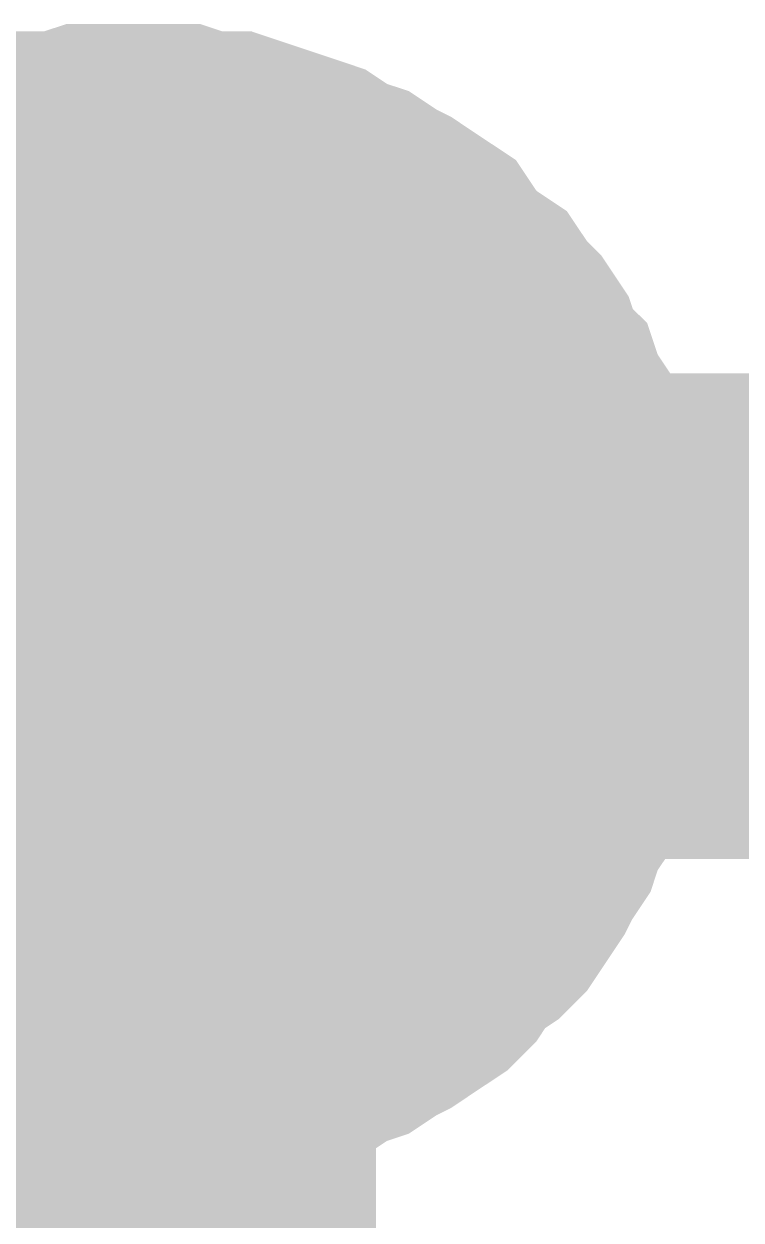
# Model space of a CAD drawing. Header units: inches. Extents: x 0 to 841, y 0 to 594.
# Drawn here: x 234.852 to 235.959, y 421.559 to 423.404 of the extents above; entities that cross this region are included whole.
import ezdxf

# ---------------------------------------------------------------- set-up
doc = ezdxf.new("R2010")
doc.units = ezdxf.units.IN
doc.layers.add('Sheet', color=255, linetype='Continuous')

msp = doc.modelspace()

# ---------------------------------------------------------------- linework, layer by layer
at = {"layer": 'Sheet'}
for points in [[(234.6841, 423.1756, 0.2997, 0.2997, 0), (234.7178, 423.198, 0.2997, 0.2997, 0), (234.7515, 423.2093, 0.2997, 0.2997, 0), (234.7964, 423.2205, 0.2997, 0.2997, 0), (234.8301, 423.2317, 0.2997, 0.2997, 0), (234.8638, 423.243, 0.2997, 0.2997, 0), (234.9087, 423.243, 0.2997, 0.2997, 0), (234.9424, 423.2542, 0.2997, 0.2997, 0), (234.976, 423.2542, 0.2997, 0.2997, 0), (235.021, 423.2542, 0.2997, 0.2997, 0)], [(234.6841, 423.1756, 0.2997, 0.2997, 0), (234.7178, 423.198, 0.2997, 0.2997, 0), (234.7515, 423.2093, 0.2997, 0.2997, 0), (234.7964, 423.2205, 0.2997, 0.2997, 0), (234.8301, 423.2317, 0.2997, 0.2997, 0), (234.8638, 423.243, 0.2997, 0.2997, 0), (234.9087, 423.243, 0.2997, 0.2997, 0), (234.9424, 423.2542, 0.2997, 0.2997, 0), (234.976, 423.2542, 0.2997, 0.2997, 0), (235.021, 423.2542, 0.2997, 0.2997, 0)], [(235.021, 423.2542, 0.2997, 0.2997, 0), (235.021, 423.2542, 0.2997, 0.2997, 0)], [(235.021, 423.2542, 0.2997, 0.2997, 0), (235.0546, 423.2542, 0.2997, 0.2997, 0), (235.0996, 423.2542, 0.2997, 0.2997, 0), (235.1333, 423.243, 0.2997, 0.2997, 0), (235.1782, 423.243, 0.2997, 0.2997, 0), (235.2119, 423.2317, 0.2997, 0.2997, 0), (235.2455, 423.2205, 0.2997, 0.2997, 0), (235.2792, 423.2093, 0.2997, 0.2997, 0), (235.3129, 423.198, 0.2997, 0.2997, 0), (235.3466, 423.1756, 0.2997, 0.2997, 0), (235.3803, 423.1644, 0.2997, 0.2997, 0), (235.414, 423.1419, 0.2997, 0.2997, 0), (235.4364, 423.1307, 0.2997, 0.2997, 0), (235.4701, 423.1082, 0.2997, 0.2997, 0), (235.5038, 423.0858, 0.2997, 0.2997, 0), (235.5263, 423.0521, 0.2997, 0.2997, 0), (235.5487, 423.0296, 0.2997, 0.2997, 0), (235.5824, 423.0071, 0.2997, 0.2997, 0), (235.6049, 422.9735, 0.2997, 0.2997, 0), (235.6273, 422.951, 0.2997, 0.2997, 0), (235.6498, 422.9173, 0.2997, 0.2997, 0), (235.661, 422.8836, 0.2997, 0.2997, 0), (235.6835, 422.8612, 0.2997, 0.2997, 0), (235.6947, 422.8275, 0.2997, 0.2997, 0), (235.7172, 422.7938, 0.2997, 0.2997, 0), (235.7284, 422.7601, 0.2997, 0.2997, 0), (235.7396, 422.7152, 0.2997, 0.2997, 0), (235.7508, 422.6815, 0.2997, 0.2997, 0), (235.7621, 422.6478, 0.2997, 0.2997, 0), (235.7621, 422.6029, 0.2997, 0.2997, 0), (235.7733, 422.5692, 0.2997, 0.2997, 0), (235.7733, 422.5355, 0.2997, 0.2997, 0), (235.7733, 422.4906, 0.2997, 0.2997, 0)], [(235.021, 423.2542, 0.2997, 0.2997, 0), (235.021, 423.2542, 0.2997, 0.2997, 0)], [(235.021, 423.2542, 0.2997, 0.2997, 0), (235.0546, 423.2542, 0.2997, 0.2997, 0), (235.0996, 423.2542, 0.2997, 0.2997, 0), (235.1333, 423.243, 0.2997, 0.2997, 0), (235.1782, 423.243, 0.2997, 0.2997, 0), (235.2119, 423.2317, 0.2997, 0.2997, 0), (235.2455, 423.2205, 0.2997, 0.2997, 0), (235.2792, 423.2093, 0.2997, 0.2997, 0), (235.3129, 423.198, 0.2997, 0.2997, 0), (235.3466, 423.1756, 0.2997, 0.2997, 0), (235.3803, 423.1644, 0.2997, 0.2997, 0), (235.414, 423.1419, 0.2997, 0.2997, 0), (235.4364, 423.1307, 0.2997, 0.2997, 0), (235.4701, 423.1082, 0.2997, 0.2997, 0), (235.5038, 423.0858, 0.2997, 0.2997, 0), (235.5263, 423.0521, 0.2997, 0.2997, 0), (235.5487, 423.0296, 0.2997, 0.2997, 0), (235.5824, 423.0071, 0.2997, 0.2997, 0), (235.6049, 422.9735, 0.2997, 0.2997, 0), (235.6273, 422.951, 0.2997, 0.2997, 0), (235.6498, 422.9173, 0.2997, 0.2997, 0), (235.661, 422.8836, 0.2997, 0.2997, 0), (235.6835, 422.8612, 0.2997, 0.2997, 0), (235.6947, 422.8275, 0.2997, 0.2997, 0), (235.7172, 422.7938, 0.2997, 0.2997, 0), (235.7284, 422.7601, 0.2997, 0.2997, 0), (235.7396, 422.7152, 0.2997, 0.2997, 0), (235.7508, 422.6815, 0.2997, 0.2997, 0), (235.7621, 422.6478, 0.2997, 0.2997, 0), (235.7621, 422.6029, 0.2997, 0.2997, 0), (235.7733, 422.5692, 0.2997, 0.2997, 0), (235.7733, 422.5355, 0.2997, 0.2997, 0), (235.7733, 422.4906, 0.2997, 0.2997, 0)], [(234.7964, 423.2205, 0.0991, 0.0991, 0), (234.8301, 423.2317, 0.0991, 0.0991, 0), (234.8638, 423.243, 0.0991, 0.0991, 0), (234.9087, 423.243, 0.0991, 0.0991, 0), (234.9424, 423.2542, 0.0991, 0.0991, 0), (234.976, 423.2542, 0.0991, 0.0991, 0), (235.021, 423.2542, 0.0991, 0.0991, 0)], [(234.7964, 423.2205, 0.0991, 0.0991, 0), (234.8301, 423.2317, 0.0991, 0.0991, 0), (234.8638, 423.243, 0.0991, 0.0991, 0), (234.9087, 423.243, 0.0991, 0.0991, 0), (234.9424, 423.2542, 0.0991, 0.0991, 0), (234.976, 423.2542, 0.0991, 0.0991, 0), (235.021, 423.2542, 0.0991, 0.0991, 0)], [(235.021, 423.2542, 0.0991, 0.0991, 0), (235.021, 423.2542, 0.0991, 0.0991, 0)], [(235.021, 423.2542, 0.0991, 0.0991, 0), (235.0546, 423.2542, 0.0991, 0.0991, 0), (235.0996, 423.2542, 0.0991, 0.0991, 0), (235.1333, 423.243, 0.0991, 0.0991, 0), (235.1782, 423.243, 0.0991, 0.0991, 0), (235.2119, 423.2317, 0.0991, 0.0991, 0), (235.2455, 423.2205, 0.0991, 0.0991, 0), (235.2792, 423.2093, 0.0991, 0.0991, 0), (235.3129, 423.198, 0.0991, 0.0991, 0), (235.3466, 423.1756, 0.0991, 0.0991, 0), (235.3803, 423.1644, 0.0991, 0.0991, 0), (235.414, 423.1419, 0.0991, 0.0991, 0), (235.4364, 423.1307, 0.0991, 0.0991, 0), (235.4701, 423.1082, 0.0991, 0.0991, 0), (235.5038, 423.0858, 0.0991, 0.0991, 0), (235.5263, 423.0521, 0.0991, 0.0991, 0), (235.5487, 423.0296, 0.0991, 0.0991, 0), (235.5824, 423.0071, 0.0991, 0.0991, 0), (235.6049, 422.9735, 0.0991, 0.0991, 0), (235.6273, 422.951, 0.0991, 0.0991, 0), (235.6498, 422.9173, 0.0991, 0.0991, 0), (235.661, 422.8836, 0.0991, 0.0991, 0), (235.6835, 422.8612, 0.0991, 0.0991, 0), (235.6947, 422.8275, 0.0991, 0.0991, 0), (235.7172, 422.7938, 0.0991, 0.0991, 0), (235.7284, 422.7601, 0.0991, 0.0991, 0), (235.7396, 422.7152, 0.0991, 0.0991, 0), (235.7508, 422.6815, 0.0991, 0.0991, 0), (235.7621, 422.6478, 0.0991, 0.0991, 0), (235.7621, 422.6029, 0.0991, 0.0991, 0), (235.7733, 422.5692, 0.0991, 0.0991, 0), (235.7733, 422.5355, 0.0991, 0.0991, 0), (235.7733, 422.4906, 0.0991, 0.0991, 0)], [(235.021, 423.2542, 0.0991, 0.0991, 0), (235.021, 423.2542, 0.0991, 0.0991, 0)], [(235.021, 423.2542, 0.0991, 0.0991, 0), (235.0546, 423.2542, 0.0991, 0.0991, 0), (235.0996, 423.2542, 0.0991, 0.0991, 0), (235.1333, 423.243, 0.0991, 0.0991, 0), (235.1782, 423.243, 0.0991, 0.0991, 0), (235.2119, 423.2317, 0.0991, 0.0991, 0), (235.2455, 423.2205, 0.0991, 0.0991, 0), (235.2792, 423.2093, 0.0991, 0.0991, 0), (235.3129, 423.198, 0.0991, 0.0991, 0), (235.3466, 423.1756, 0.0991, 0.0991, 0), (235.3803, 423.1644, 0.0991, 0.0991, 0), (235.414, 423.1419, 0.0991, 0.0991, 0), (235.4364, 423.1307, 0.0991, 0.0991, 0), (235.4701, 423.1082, 0.0991, 0.0991, 0), (235.5038, 423.0858, 0.0991, 0.0991, 0), (235.5263, 423.0521, 0.0991, 0.0991, 0), (235.5487, 423.0296, 0.0991, 0.0991, 0), (235.5824, 423.0071, 0.0991, 0.0991, 0), (235.6049, 422.9735, 0.0991, 0.0991, 0), (235.6273, 422.951, 0.0991, 0.0991, 0), (235.6498, 422.9173, 0.0991, 0.0991, 0), (235.661, 422.8836, 0.0991, 0.0991, 0), (235.6835, 422.8612, 0.0991, 0.0991, 0), (235.6947, 422.8275, 0.0991, 0.0991, 0), (235.7172, 422.7938, 0.0991, 0.0991, 0), (235.7284, 422.7601, 0.0991, 0.0991, 0), (235.7396, 422.7152, 0.0991, 0.0991, 0), (235.7508, 422.6815, 0.0991, 0.0991, 0), (235.7621, 422.6478, 0.0991, 0.0991, 0), (235.7621, 422.6029, 0.0991, 0.0991, 0), (235.7733, 422.5692, 0.0991, 0.0991, 0), (235.7733, 422.5355, 0.0991, 0.0991, 0), (235.7733, 422.4906, 0.0991, 0.0991, 0)], [(234.6953, 422.8836, 0.2997, 0.2997, 0), (234.7178, 422.9061, 0.2997, 0.2997, 0), (234.729, 422.9173, 0.2997, 0.2997, 0), (234.7515, 422.9285, 0.2997, 0.2997, 0), (234.7739, 422.9398, 0.2997, 0.2997, 0), (234.7964, 422.951, 0.2997, 0.2997, 0), (234.8188, 422.9622, 0.2997, 0.2997, 0), (234.8413, 422.9735, 0.2997, 0.2997, 0), (234.8638, 422.9847, 0.2997, 0.2997, 0), (234.8974, 422.9959, 0.2997, 0.2997, 0), (234.9199, 422.9959, 0.2997, 0.2997, 0), (234.9424, 422.9959, 0.2997, 0.2997, 0), (234.9648, 423.0071, 0.2997, 0.2997, 0), (234.9985, 423.0071, 0.2997, 0.2997, 0), (235.021, 423.0071, 0.2997, 0.2997, 0)], [(234.6953, 422.8836, 0.2997, 0.2997, 0), (234.7178, 422.9061, 0.2997, 0.2997, 0), (234.729, 422.9173, 0.2997, 0.2997, 0), (234.7515, 422.9285, 0.2997, 0.2997, 0), (234.7739, 422.9398, 0.2997, 0.2997, 0), (234.7964, 422.951, 0.2997, 0.2997, 0), (234.8188, 422.9622, 0.2997, 0.2997, 0), (234.8413, 422.9735, 0.2997, 0.2997, 0), (234.8638, 422.9847, 0.2997, 0.2997, 0), (234.8974, 422.9959, 0.2997, 0.2997, 0), (234.9199, 422.9959, 0.2997, 0.2997, 0), (234.9424, 422.9959, 0.2997, 0.2997, 0), (234.9648, 423.0071, 0.2997, 0.2997, 0), (234.9985, 423.0071, 0.2997, 0.2997, 0), (235.021, 423.0071, 0.2997, 0.2997, 0)], [(235.021, 423.0071, 0.2997, 0.2997, 0), (235.021, 423.0071, 0.2997, 0.2997, 0)], [(235.021, 423.0071, 0.2997, 0.2997, 0), (235.0434, 423.0071, 0.2997, 0.2997, 0), (235.0771, 423.0071, 0.2997, 0.2997, 0), (235.0996, 422.9959, 0.2997, 0.2997, 0), (235.122, 422.9959, 0.2997, 0.2997, 0), (235.1445, 422.9959, 0.2997, 0.2997, 0), (235.1669, 422.9847, 0.2997, 0.2997, 0), (235.2006, 422.9735, 0.2997, 0.2997, 0), (235.2231, 422.9622, 0.2997, 0.2997, 0), (235.2455, 422.951, 0.2997, 0.2997, 0), (235.268, 422.9398, 0.2997, 0.2997, 0), (235.2792, 422.9285, 0.2997, 0.2997, 0), (235.3017, 422.9173, 0.2997, 0.2997, 0), (235.3241, 422.9061, 0.2997, 0.2997, 0), (235.3466, 422.8836, 0.2997, 0.2997, 0), (235.3578, 422.8724, 0.2997, 0.2997, 0), (235.3803, 422.8499, 0.2997, 0.2997, 0), (235.3915, 422.8387, 0.2997, 0.2997, 0), (235.414, 422.8162, 0.2997, 0.2997, 0), (235.4252, 422.7938, 0.2997, 0.2997, 0), (235.4364, 422.7826, 0.2997, 0.2997, 0), (235.4589, 422.7601, 0.2997, 0.2997, 0), (235.4701, 422.7376, 0.2997, 0.2997, 0), (235.4813, 422.7152, 0.2997, 0.2997, 0), (235.4813, 422.6927, 0.2997, 0.2997, 0), (235.4926, 422.6703, 0.2997, 0.2997, 0), (235.5038, 422.6478, 0.2997, 0.2997, 0), (235.515, 422.6141, 0.2997, 0.2997, 0), (235.515, 422.5917, 0.2997, 0.2997, 0), (235.515, 422.5692, 0.2997, 0.2997, 0), (235.5263, 422.5467, 0.2997, 0.2997, 0), (235.5263, 422.513, 0.2997, 0.2997, 0), (235.5263, 422.4906, 0.2997, 0.2997, 0)], [(235.021, 423.0071, 0.2997, 0.2997, 0), (235.021, 423.0071, 0.2997, 0.2997, 0)], [(235.021, 423.0071, 0.2997, 0.2997, 0), (235.0434, 423.0071, 0.2997, 0.2997, 0), (235.0771, 423.0071, 0.2997, 0.2997, 0), (235.0996, 422.9959, 0.2997, 0.2997, 0), (235.122, 422.9959, 0.2997, 0.2997, 0), (235.1445, 422.9959, 0.2997, 0.2997, 0), (235.1669, 422.9847, 0.2997, 0.2997, 0), (235.2006, 422.9735, 0.2997, 0.2997, 0), (235.2231, 422.9622, 0.2997, 0.2997, 0), (235.2455, 422.951, 0.2997, 0.2997, 0), (235.268, 422.9398, 0.2997, 0.2997, 0), (235.2792, 422.9285, 0.2997, 0.2997, 0), (235.3017, 422.9173, 0.2997, 0.2997, 0), (235.3241, 422.9061, 0.2997, 0.2997, 0), (235.3466, 422.8836, 0.2997, 0.2997, 0), (235.3578, 422.8724, 0.2997, 0.2997, 0), (235.3803, 422.8499, 0.2997, 0.2997, 0), (235.3915, 422.8387, 0.2997, 0.2997, 0), (235.414, 422.8162, 0.2997, 0.2997, 0), (235.4252, 422.7938, 0.2997, 0.2997, 0), (235.4364, 422.7826, 0.2997, 0.2997, 0), (235.4589, 422.7601, 0.2997, 0.2997, 0), (235.4701, 422.7376, 0.2997, 0.2997, 0), (235.4813, 422.7152, 0.2997, 0.2997, 0), (235.4813, 422.6927, 0.2997, 0.2997, 0), (235.4926, 422.6703, 0.2997, 0.2997, 0), (235.5038, 422.6478, 0.2997, 0.2997, 0), (235.515, 422.6141, 0.2997, 0.2997, 0), (235.515, 422.5917, 0.2997, 0.2997, 0), (235.515, 422.5692, 0.2997, 0.2997, 0), (235.5263, 422.5467, 0.2997, 0.2997, 0), (235.5263, 422.513, 0.2997, 0.2997, 0), (235.5263, 422.4906, 0.2997, 0.2997, 0)], [(234.7964, 422.951, 0.0991, 0.0991, 0), (234.8188, 422.9622, 0.0991, 0.0991, 0), (234.8413, 422.9735, 0.0991, 0.0991, 0), (234.8638, 422.9847, 0.0991, 0.0991, 0), (234.8974, 422.9959, 0.0991, 0.0991, 0), (234.9199, 422.9959, 0.0991, 0.0991, 0), (234.9424, 422.9959, 0.0991, 0.0991, 0), (234.9648, 423.0071, 0.0991, 0.0991, 0), (234.9985, 423.0071, 0.0991, 0.0991, 0), (235.021, 423.0071, 0.0991, 0.0991, 0)], [(234.7964, 422.951, 0.0991, 0.0991, 0), (234.8188, 422.9622, 0.0991, 0.0991, 0), (234.8413, 422.9735, 0.0991, 0.0991, 0), (234.8638, 422.9847, 0.0991, 0.0991, 0), (234.8974, 422.9959, 0.0991, 0.0991, 0), (234.9199, 422.9959, 0.0991, 0.0991, 0), (234.9424, 422.9959, 0.0991, 0.0991, 0), (234.9648, 423.0071, 0.0991, 0.0991, 0), (234.9985, 423.0071, 0.0991, 0.0991, 0), (235.021, 423.0071, 0.0991, 0.0991, 0)], [(235.021, 423.0071, 0.0991, 0.0991, 0), (235.021, 423.0071, 0.0991, 0.0991, 0)], [(235.021, 423.0071, 0.0991, 0.0991, 0), (235.0434, 423.0071, 0.0991, 0.0991, 0), (235.0771, 423.0071, 0.0991, 0.0991, 0), (235.0996, 422.9959, 0.0991, 0.0991, 0), (235.122, 422.9959, 0.0991, 0.0991, 0), (235.1445, 422.9959, 0.0991, 0.0991, 0), (235.1669, 422.9847, 0.0991, 0.0991, 0), (235.2006, 422.9735, 0.0991, 0.0991, 0), (235.2231, 422.9622, 0.0991, 0.0991, 0), (235.2455, 422.951, 0.0991, 0.0991, 0), (235.268, 422.9398, 0.0991, 0.0991, 0), (235.2792, 422.9285, 0.0991, 0.0991, 0), (235.3017, 422.9173, 0.0991, 0.0991, 0), (235.3241, 422.9061, 0.0991, 0.0991, 0), (235.3466, 422.8836, 0.0991, 0.0991, 0), (235.3578, 422.8724, 0.0991, 0.0991, 0), (235.3803, 422.8499, 0.0991, 0.0991, 0), (235.3915, 422.8387, 0.0991, 0.0991, 0), (235.414, 422.8162, 0.0991, 0.0991, 0), (235.4252, 422.7938, 0.0991, 0.0991, 0), (235.4364, 422.7826, 0.0991, 0.0991, 0), (235.4589, 422.7601, 0.0991, 0.0991, 0), (235.4701, 422.7376, 0.0991, 0.0991, 0), (235.4813, 422.7152, 0.0991, 0.0991, 0), (235.4813, 422.6927, 0.0991, 0.0991, 0), (235.4926, 422.6703, 0.0991, 0.0991, 0), (235.5038, 422.6478, 0.0991, 0.0991, 0), (235.515, 422.6141, 0.0991, 0.0991, 0), (235.515, 422.5917, 0.0991, 0.0991, 0), (235.515, 422.5692, 0.0991, 0.0991, 0), (235.5263, 422.5467, 0.0991, 0.0991, 0), (235.5263, 422.513, 0.0991, 0.0991, 0), (235.5263, 422.4906, 0.0991, 0.0991, 0)], [(235.021, 423.0071, 0.0991, 0.0991, 0), (235.021, 423.0071, 0.0991, 0.0991, 0)], [(235.021, 423.0071, 0.0991, 0.0991, 0), (235.0434, 423.0071, 0.0991, 0.0991, 0), (235.0771, 423.0071, 0.0991, 0.0991, 0), (235.0996, 422.9959, 0.0991, 0.0991, 0), (235.122, 422.9959, 0.0991, 0.0991, 0), (235.1445, 422.9959, 0.0991, 0.0991, 0), (235.1669, 422.9847, 0.0991, 0.0991, 0), (235.2006, 422.9735, 0.0991, 0.0991, 0), (235.2231, 422.9622, 0.0991, 0.0991, 0), (235.2455, 422.951, 0.0991, 0.0991, 0), (235.268, 422.9398, 0.0991, 0.0991, 0), (235.2792, 422.9285, 0.0991, 0.0991, 0), (235.3017, 422.9173, 0.0991, 0.0991, 0), (235.3241, 422.9061, 0.0991, 0.0991, 0), (235.3466, 422.8836, 0.0991, 0.0991, 0), (235.3578, 422.8724, 0.0991, 0.0991, 0), (235.3803, 422.8499, 0.0991, 0.0991, 0), (235.3915, 422.8387, 0.0991, 0.0991, 0), (235.414, 422.8162, 0.0991, 0.0991, 0), (235.4252, 422.7938, 0.0991, 0.0991, 0), (235.4364, 422.7826, 0.0991, 0.0991, 0), (235.4589, 422.7601, 0.0991, 0.0991, 0), (235.4701, 422.7376, 0.0991, 0.0991, 0), (235.4813, 422.7152, 0.0991, 0.0991, 0), (235.4813, 422.6927, 0.0991, 0.0991, 0), (235.4926, 422.6703, 0.0991, 0.0991, 0), (235.5038, 422.6478, 0.0991, 0.0991, 0), (235.515, 422.6141, 0.0991, 0.0991, 0), (235.515, 422.5917, 0.0991, 0.0991, 0), (235.515, 422.5692, 0.0991, 0.0991, 0), (235.5263, 422.5467, 0.0991, 0.0991, 0), (235.5263, 422.513, 0.0991, 0.0991, 0), (235.5263, 422.4906, 0.0991, 0.0991, 0)], [(212.5182, 422.4906, 0.7493, 0.7493, 0), (220.0191, 422.4906, 0.7493, 0.7493, 0), (235.021, 422.4906, 0.7493, 0.7493, 0), (327.5134, 422.4906, 0.7493, 0.7493, 0), (327.5134, 374.9895, 0.7493, 0.7493, 0), (350.0049, 374.9895, 0.7493, 0.7493, 0)], [(235.021, 419.9976, 0.7493, 0.7493, 0), (235.021, 422.4906, 0.7493, 0.7493, 0)], [(235.7733, 422.4906, 0.2997, 0.2997, 0), (235.7733, 422.4569, 0.2997, 0.2997, 0), (235.7733, 422.412, 0.2997, 0.2997, 0), (235.7621, 422.3783, 0.2997, 0.2997, 0), (235.7621, 422.3334, 0.2997, 0.2997, 0), (235.7508, 422.2997, 0.2997, 0.2997, 0), (235.7396, 422.266, 0.2997, 0.2997, 0), (235.7284, 422.2323, 0.2997, 0.2997, 0), (235.7172, 422.1986, 0.2997, 0.2997, 0), (235.6947, 422.1649, 0.2997, 0.2997, 0), (235.6835, 422.1312, 0.2997, 0.2997, 0), (235.661, 422.0976, 0.2997, 0.2997, 0), (235.6498, 422.0751, 0.2997, 0.2997, 0), (235.6273, 422.0414, 0.2997, 0.2997, 0), (235.6049, 422.0077, 0.2997, 0.2997, 0), (235.5824, 421.9853, 0.2997, 0.2997, 0), (235.5487, 421.9628, 0.2997, 0.2997, 0), (235.5263, 421.9291, 0.2997, 0.2997, 0), (235.5038, 421.9066, 0.2997, 0.2997, 0), (235.4701, 421.8842, 0.2997, 0.2997, 0), (235.4364, 421.8617, 0.2997, 0.2997, 0), (235.414, 421.8505, 0.2997, 0.2997, 0), (235.3803, 421.828, 0.2997, 0.2997, 0), (235.3466, 421.8168, 0.2997, 0.2997, 0), (235.3129, 421.7944, 0.2997, 0.2997, 0), (235.2792, 421.7831, 0.2997, 0.2997, 0), (235.2455, 421.7719, 0.2997, 0.2997, 0), (235.2119, 421.7607, 0.2997, 0.2997, 0), (235.1782, 421.7494, 0.2997, 0.2997, 0), (235.1333, 421.7494, 0.2997, 0.2997, 0), (235.0996, 421.7382, 0.2997, 0.2997, 0), (235.0546, 421.7382, 0.2997, 0.2997, 0), (235.021, 421.7382, 0.2997, 0.2997, 0)], [(235.7733, 422.4906, 0.2997, 0.2997, 0), (235.7733, 422.4569, 0.2997, 0.2997, 0), (235.7733, 422.412, 0.2997, 0.2997, 0), (235.7621, 422.3783, 0.2997, 0.2997, 0), (235.7621, 422.3334, 0.2997, 0.2997, 0), (235.7508, 422.2997, 0.2997, 0.2997, 0), (235.7396, 422.266, 0.2997, 0.2997, 0), (235.7284, 422.2323, 0.2997, 0.2997, 0), (235.7172, 422.1986, 0.2997, 0.2997, 0), (235.6947, 422.1649, 0.2997, 0.2997, 0), (235.6835, 422.1312, 0.2997, 0.2997, 0), (235.661, 422.0976, 0.2997, 0.2997, 0), (235.6498, 422.0751, 0.2997, 0.2997, 0), (235.6273, 422.0414, 0.2997, 0.2997, 0), (235.6049, 422.0077, 0.2997, 0.2997, 0), (235.5824, 421.9853, 0.2997, 0.2997, 0), (235.5487, 421.9628, 0.2997, 0.2997, 0), (235.5263, 421.9291, 0.2997, 0.2997, 0), (235.5038, 421.9066, 0.2997, 0.2997, 0), (235.4701, 421.8842, 0.2997, 0.2997, 0), (235.4364, 421.8617, 0.2997, 0.2997, 0), (235.414, 421.8505, 0.2997, 0.2997, 0), (235.3803, 421.828, 0.2997, 0.2997, 0), (235.3466, 421.8168, 0.2997, 0.2997, 0), (235.3129, 421.7944, 0.2997, 0.2997, 0), (235.2792, 421.7831, 0.2997, 0.2997, 0), (235.2455, 421.7719, 0.2997, 0.2997, 0), (235.2119, 421.7607, 0.2997, 0.2997, 0), (235.1782, 421.7494, 0.2997, 0.2997, 0), (235.1333, 421.7494, 0.2997, 0.2997, 0), (235.0996, 421.7382, 0.2997, 0.2997, 0), (235.0546, 421.7382, 0.2997, 0.2997, 0), (235.021, 421.7382, 0.2997, 0.2997, 0)], [(235.5263, 422.4906, 0.2997, 0.2997, 0), (235.5263, 422.4681, 0.2997, 0.2997, 0), (235.5263, 422.4344, 0.2997, 0.2997, 0), (235.515, 422.412, 0.2997, 0.2997, 0), (235.515, 422.3895, 0.2997, 0.2997, 0), (235.515, 422.3671, 0.2997, 0.2997, 0), (235.5038, 422.3446, 0.2997, 0.2997, 0), (235.4926, 422.3109, 0.2997, 0.2997, 0), (235.4813, 422.2885, 0.2997, 0.2997, 0), (235.4813, 422.266, 0.2997, 0.2997, 0), (235.4701, 422.2435, 0.2997, 0.2997, 0), (235.4589, 422.2323, 0.2997, 0.2997, 0), (235.4364, 422.2098, 0.2997, 0.2997, 0), (235.4252, 422.1874, 0.2997, 0.2997, 0), (235.414, 422.1649, 0.2997, 0.2997, 0), (235.3915, 422.1537, 0.2997, 0.2997, 0), (235.3803, 422.1312, 0.2997, 0.2997, 0), (235.3578, 422.12, 0.2997, 0.2997, 0), (235.3466, 422.0976, 0.2997, 0.2997, 0), (235.3241, 422.0863, 0.2997, 0.2997, 0), (235.3017, 422.0751, 0.2997, 0.2997, 0), (235.2792, 422.0526, 0.2997, 0.2997, 0), (235.268, 422.0414, 0.2997, 0.2997, 0), (235.2455, 422.0302, 0.2997, 0.2997, 0), (235.2231, 422.0302, 0.2997, 0.2997, 0), (235.2006, 422.0189, 0.2997, 0.2997, 0), (235.1669, 422.0077, 0.2997, 0.2997, 0), (235.1445, 421.9965, 0.2997, 0.2997, 0), (235.122, 421.9965, 0.2997, 0.2997, 0), (235.0996, 421.9965, 0.2997, 0.2997, 0), (235.0771, 421.9853, 0.2997, 0.2997, 0), (235.0434, 421.9853, 0.2997, 0.2997, 0), (235.021, 421.9853, 0.2997, 0.2997, 0)], [(235.5263, 422.4906, 0.2997, 0.2997, 0), (235.5263, 422.4681, 0.2997, 0.2997, 0), (235.5263, 422.4344, 0.2997, 0.2997, 0), (235.515, 422.412, 0.2997, 0.2997, 0), (235.515, 422.3895, 0.2997, 0.2997, 0), (235.515, 422.3671, 0.2997, 0.2997, 0), (235.5038, 422.3446, 0.2997, 0.2997, 0), (235.4926, 422.3109, 0.2997, 0.2997, 0), (235.4813, 422.2885, 0.2997, 0.2997, 0), (235.4813, 422.266, 0.2997, 0.2997, 0), (235.4701, 422.2435, 0.2997, 0.2997, 0), (235.4589, 422.2323, 0.2997, 0.2997, 0), (235.4364, 422.2098, 0.2997, 0.2997, 0), (235.4252, 422.1874, 0.2997, 0.2997, 0), (235.414, 422.1649, 0.2997, 0.2997, 0), (235.3915, 422.1537, 0.2997, 0.2997, 0), (235.3803, 422.1312, 0.2997, 0.2997, 0), (235.3578, 422.12, 0.2997, 0.2997, 0), (235.3466, 422.0976, 0.2997, 0.2997, 0), (235.3241, 422.0863, 0.2997, 0.2997, 0), (235.3017, 422.0751, 0.2997, 0.2997, 0), (235.2792, 422.0526, 0.2997, 0.2997, 0), (235.268, 422.0414, 0.2997, 0.2997, 0), (235.2455, 422.0302, 0.2997, 0.2997, 0), (235.2231, 422.0302, 0.2997, 0.2997, 0), (235.2006, 422.0189, 0.2997, 0.2997, 0), (235.1669, 422.0077, 0.2997, 0.2997, 0), (235.1445, 421.9965, 0.2997, 0.2997, 0), (235.122, 421.9965, 0.2997, 0.2997, 0), (235.0996, 421.9965, 0.2997, 0.2997, 0), (235.0771, 421.9853, 0.2997, 0.2997, 0), (235.0434, 421.9853, 0.2997, 0.2997, 0), (235.021, 421.9853, 0.2997, 0.2997, 0)], [(235.5263, 422.4906, 0.2997, 0.2997, 0), (235.5263, 422.4906, 0.2997, 0.2997, 0), (235.5263, 422.4906, 0.2997, 0.2997, 0), (235.5263, 422.4906, 0.2997, 0.2997, 0), (235.5263, 422.4906, 0.2997, 0.2997, 0), (235.5263, 422.4906, 0.2997, 0.2997, 0), (235.5263, 422.4906, 0.2997, 0.2997, 0), (235.5263, 422.4906, 0.2997, 0.2997, 0), (235.5263, 422.4906, 0.2997, 0.2997, 0), (235.5263, 422.4906, 0.2997, 0.2997, 0), (235.5263, 422.4906, 0.2997, 0.2997, 0), (235.5263, 422.4906, 0.2997, 0.2997, 0), (235.5263, 422.4906, 0.2997, 0.2997, 0), (235.5263, 422.4906, 0.2997, 0.2997, 0), (235.5263, 422.4906, 0.2997, 0.2997, 0), (235.5263, 422.4906, 0.2997, 0.2997, 0), (235.5263, 422.4906, 0.2997, 0.2997, 0), (235.5263, 422.4906, 0.2997, 0.2997, 0), (235.5263, 422.4906, 0.2997, 0.2997, 0), (235.5263, 422.4906, 0.2997, 0.2997, 0), (235.5263, 422.4906, 0.2997, 0.2997, 0), (235.5263, 422.4906, 0.2997, 0.2997, 0), (235.5263, 422.4906, 0.2997, 0.2997, 0), (235.5263, 422.4906, 0.2997, 0.2997, 0), (235.5263, 422.4906, 0.2997, 0.2997, 0), (235.5263, 422.4906, 0.2997, 0.2997, 0), (235.5263, 422.4906, 0.2997, 0.2997, 0), (235.5263, 422.4906, 0.2997, 0.2997, 0), (235.5263, 422.4906, 0.2997, 0.2997, 0), (235.5263, 422.4906, 0.2997, 0.2997, 0), (235.5263, 422.4906, 0.2997, 0.2997, 0), (235.5263, 422.4906, 0.2997, 0.2997, 0), (235.5263, 422.4906, 0.2997, 0.2997, 0)], [(235.5263, 422.4906, 0.2997, 0.2997, 0), (235.5263, 422.4906, 0.2997, 0.2997, 0)], [(235.5263, 422.4906, 0.2997, 0.2997, 0), (235.5263, 422.4906, 0.2997, 0.2997, 0), (235.5263, 422.4906, 0.2997, 0.2997, 0), (235.5263, 422.4906, 0.2997, 0.2997, 0), (235.5263, 422.4906, 0.2997, 0.2997, 0), (235.5263, 422.4906, 0.2997, 0.2997, 0), (235.5263, 422.4906, 0.2997, 0.2997, 0), (235.5263, 422.4906, 0.2997, 0.2997, 0), (235.5263, 422.4906, 0.2997, 0.2997, 0), (235.5263, 422.4906, 0.2997, 0.2997, 0), (235.5263, 422.4906, 0.2997, 0.2997, 0), (235.5263, 422.4906, 0.2997, 0.2997, 0), (235.5263, 422.4906, 0.2997, 0.2997, 0), (235.5263, 422.4906, 0.2997, 0.2997, 0), (235.5263, 422.4906, 0.2997, 0.2997, 0), (235.5263, 422.4906, 0.2997, 0.2997, 0), (235.5263, 422.4906, 0.2997, 0.2997, 0), (235.5263, 422.4906, 0.2997, 0.2997, 0), (235.5263, 422.4906, 0.2997, 0.2997, 0), (235.5263, 422.4906, 0.2997, 0.2997, 0), (235.5263, 422.4906, 0.2997, 0.2997, 0), (235.5263, 422.4906, 0.2997, 0.2997, 0), (235.5263, 422.4906, 0.2997, 0.2997, 0), (235.5263, 422.4906, 0.2997, 0.2997, 0), (235.5263, 422.4906, 0.2997, 0.2997, 0), (235.5263, 422.4906, 0.2997, 0.2997, 0), (235.5263, 422.4906, 0.2997, 0.2997, 0), (235.5263, 422.4906, 0.2997, 0.2997, 0), (235.5263, 422.4906, 0.2997, 0.2997, 0), (235.5263, 422.4906, 0.2997, 0.2997, 0), (235.5263, 422.4906, 0.2997, 0.2997, 0), (235.5263, 422.4906, 0.2997, 0.2997, 0), (235.5263, 422.4906, 0.2997, 0.2997, 0)], [(235.5263, 422.4906, 0.2997, 0.2997, 0), (235.5263, 422.4906, 0.2997, 0.2997, 0)], [(235.7733, 422.4906, 0.2997, 0.2997, 0), (235.7733, 422.4906, 0.2997, 0.2997, 0), (235.7733, 422.4906, 0.2997, 0.2997, 0), (235.7733, 422.4906, 0.2997, 0.2997, 0), (235.7733, 422.4906, 0.2997, 0.2997, 0), (235.7733, 422.4906, 0.2997, 0.2997, 0), (235.7733, 422.4906, 0.2997, 0.2997, 0), (235.7733, 422.4906, 0.2997, 0.2997, 0), (235.7733, 422.4906, 0.2997, 0.2997, 0), (235.7733, 422.4906, 0.2997, 0.2997, 0), (235.7733, 422.4906, 0.2997, 0.2997, 0), (235.7733, 422.4906, 0.2997, 0.2997, 0), (235.7733, 422.4906, 0.2997, 0.2997, 0), (235.7733, 422.4906, 0.2997, 0.2997, 0), (235.7733, 422.4906, 0.2997, 0.2997, 0), (235.7733, 422.4906, 0.2997, 0.2997, 0), (235.7733, 422.4906, 0.2997, 0.2997, 0), (235.7733, 422.4906, 0.2997, 0.2997, 0), (235.7733, 422.4906, 0.2997, 0.2997, 0), (235.7733, 422.4906, 0.2997, 0.2997, 0), (235.7733, 422.4906, 0.2997, 0.2997, 0), (235.7733, 422.4906, 0.2997, 0.2997, 0), (235.7733, 422.4906, 0.2997, 0.2997, 0), (235.7733, 422.4906, 0.2997, 0.2997, 0), (235.7733, 422.4906, 0.2997, 0.2997, 0), (235.7733, 422.4906, 0.2997, 0.2997, 0), (235.7733, 422.4906, 0.2997, 0.2997, 0), (235.7733, 422.4906, 0.2997, 0.2997, 0), (235.7733, 422.4906, 0.2997, 0.2997, 0), (235.7733, 422.4906, 0.2997, 0.2997, 0), (235.7733, 422.4906, 0.2997, 0.2997, 0), (235.7733, 422.4906, 0.2997, 0.2997, 0), (235.7733, 422.4906, 0.2997, 0.2997, 0)], [(235.7733, 422.4906, 0.2997, 0.2997, 0), (235.7733, 422.4906, 0.2997, 0.2997, 0)], [(235.7733, 422.4906, 0.2997, 0.2997, 0), (235.7733, 422.4906, 0.2997, 0.2997, 0), (235.7733, 422.4906, 0.2997, 0.2997, 0), (235.7733, 422.4906, 0.2997, 0.2997, 0), (235.7733, 422.4906, 0.2997, 0.2997, 0), (235.7733, 422.4906, 0.2997, 0.2997, 0), (235.7733, 422.4906, 0.2997, 0.2997, 0), (235.7733, 422.4906, 0.2997, 0.2997, 0), (235.7733, 422.4906, 0.2997, 0.2997, 0), (235.7733, 422.4906, 0.2997, 0.2997, 0), (235.7733, 422.4906, 0.2997, 0.2997, 0), (235.7733, 422.4906, 0.2997, 0.2997, 0), (235.7733, 422.4906, 0.2997, 0.2997, 0), (235.7733, 422.4906, 0.2997, 0.2997, 0), (235.7733, 422.4906, 0.2997, 0.2997, 0), (235.7733, 422.4906, 0.2997, 0.2997, 0), (235.7733, 422.4906, 0.2997, 0.2997, 0), (235.7733, 422.4906, 0.2997, 0.2997, 0), (235.7733, 422.4906, 0.2997, 0.2997, 0), (235.7733, 422.4906, 0.2997, 0.2997, 0), (235.7733, 422.4906, 0.2997, 0.2997, 0), (235.7733, 422.4906, 0.2997, 0.2997, 0), (235.7733, 422.4906, 0.2997, 0.2997, 0), (235.7733, 422.4906, 0.2997, 0.2997, 0), (235.7733, 422.4906, 0.2997, 0.2997, 0), (235.7733, 422.4906, 0.2997, 0.2997, 0), (235.7733, 422.4906, 0.2997, 0.2997, 0), (235.7733, 422.4906, 0.2997, 0.2997, 0), (235.7733, 422.4906, 0.2997, 0.2997, 0), (235.7733, 422.4906, 0.2997, 0.2997, 0), (235.7733, 422.4906, 0.2997, 0.2997, 0), (235.7733, 422.4906, 0.2997, 0.2997, 0), (235.7733, 422.4906, 0.2997, 0.2997, 0)], [(235.7733, 422.4906, 0.2997, 0.2997, 0), (235.7733, 422.4906, 0.2997, 0.2997, 0)], [(235.7733, 422.4906, 0.0991, 0.0991, 0), (235.7733, 422.4569, 0.0991, 0.0991, 0), (235.7733, 422.412, 0.0991, 0.0991, 0), (235.7621, 422.3783, 0.0991, 0.0991, 0), (235.7621, 422.3334, 0.0991, 0.0991, 0), (235.7508, 422.2997, 0.0991, 0.0991, 0), (235.7396, 422.266, 0.0991, 0.0991, 0), (235.7284, 422.2323, 0.0991, 0.0991, 0), (235.7172, 422.1986, 0.0991, 0.0991, 0), (235.6947, 422.1649, 0.0991, 0.0991, 0), (235.6835, 422.1312, 0.0991, 0.0991, 0), (235.661, 422.0976, 0.0991, 0.0991, 0), (235.6498, 422.0751, 0.0991, 0.0991, 0), (235.6273, 422.0414, 0.0991, 0.0991, 0), (235.6049, 422.0077, 0.0991, 0.0991, 0), (235.5824, 421.9853, 0.0991, 0.0991, 0), (235.5487, 421.9628, 0.0991, 0.0991, 0), (235.5263, 421.9291, 0.0991, 0.0991, 0), (235.5038, 421.9066, 0.0991, 0.0991, 0), (235.4701, 421.8842, 0.0991, 0.0991, 0), (235.4364, 421.8617, 0.0991, 0.0991, 0), (235.414, 421.8505, 0.0991, 0.0991, 0), (235.3803, 421.828, 0.0991, 0.0991, 0), (235.3466, 421.8168, 0.0991, 0.0991, 0), (235.3129, 421.7944, 0.0991, 0.0991, 0), (235.2792, 421.7831, 0.0991, 0.0991, 0), (235.2455, 421.7719, 0.0991, 0.0991, 0), (235.2119, 421.7607, 0.0991, 0.0991, 0), (235.1782, 421.7494, 0.0991, 0.0991, 0), (235.1333, 421.7494, 0.0991, 0.0991, 0), (235.0996, 421.7382, 0.0991, 0.0991, 0), (235.0546, 421.7382, 0.0991, 0.0991, 0), (235.021, 421.7382, 0.0991, 0.0991, 0)], [(235.7733, 422.4906, 0.0991, 0.0991, 0), (235.7733, 422.4569, 0.0991, 0.0991, 0), (235.7733, 422.412, 0.0991, 0.0991, 0), (235.7621, 422.3783, 0.0991, 0.0991, 0), (235.7621, 422.3334, 0.0991, 0.0991, 0), (235.7508, 422.2997, 0.0991, 0.0991, 0), (235.7396, 422.266, 0.0991, 0.0991, 0), (235.7284, 422.2323, 0.0991, 0.0991, 0), (235.7172, 422.1986, 0.0991, 0.0991, 0), (235.6947, 422.1649, 0.0991, 0.0991, 0), (235.6835, 422.1312, 0.0991, 0.0991, 0), (235.661, 422.0976, 0.0991, 0.0991, 0), (235.6498, 422.0751, 0.0991, 0.0991, 0), (235.6273, 422.0414, 0.0991, 0.0991, 0), (235.6049, 422.0077, 0.0991, 0.0991, 0), (235.5824, 421.9853, 0.0991, 0.0991, 0), (235.5487, 421.9628, 0.0991, 0.0991, 0), (235.5263, 421.9291, 0.0991, 0.0991, 0), (235.5038, 421.9066, 0.0991, 0.0991, 0), (235.4701, 421.8842, 0.0991, 0.0991, 0), (235.4364, 421.8617, 0.0991, 0.0991, 0), (235.414, 421.8505, 0.0991, 0.0991, 0), (235.3803, 421.828, 0.0991, 0.0991, 0), (235.3466, 421.8168, 0.0991, 0.0991, 0), (235.3129, 421.7944, 0.0991, 0.0991, 0), (235.2792, 421.7831, 0.0991, 0.0991, 0), (235.2455, 421.7719, 0.0991, 0.0991, 0), (235.2119, 421.7607, 0.0991, 0.0991, 0), (235.1782, 421.7494, 0.0991, 0.0991, 0), (235.1333, 421.7494, 0.0991, 0.0991, 0), (235.0996, 421.7382, 0.0991, 0.0991, 0), (235.0546, 421.7382, 0.0991, 0.0991, 0), (235.021, 421.7382, 0.0991, 0.0991, 0)], [(235.5263, 422.4906, 0.0991, 0.0991, 0), (235.5263, 422.4681, 0.0991, 0.0991, 0), (235.5263, 422.4344, 0.0991, 0.0991, 0), (235.515, 422.412, 0.0991, 0.0991, 0), (235.515, 422.3895, 0.0991, 0.0991, 0), (235.515, 422.3671, 0.0991, 0.0991, 0), (235.5038, 422.3446, 0.0991, 0.0991, 0), (235.4926, 422.3109, 0.0991, 0.0991, 0), (235.4813, 422.2885, 0.0991, 0.0991, 0), (235.4813, 422.266, 0.0991, 0.0991, 0), (235.4701, 422.2435, 0.0991, 0.0991, 0), (235.4589, 422.2323, 0.0991, 0.0991, 0), (235.4364, 422.2098, 0.0991, 0.0991, 0), (235.4252, 422.1874, 0.0991, 0.0991, 0), (235.414, 422.1649, 0.0991, 0.0991, 0), (235.3915, 422.1537, 0.0991, 0.0991, 0), (235.3803, 422.1312, 0.0991, 0.0991, 0), (235.3578, 422.12, 0.0991, 0.0991, 0), (235.3466, 422.0976, 0.0991, 0.0991, 0), (235.3241, 422.0863, 0.0991, 0.0991, 0), (235.3017, 422.0751, 0.0991, 0.0991, 0), (235.2792, 422.0526, 0.0991, 0.0991, 0), (235.268, 422.0414, 0.0991, 0.0991, 0), (235.2455, 422.0302, 0.0991, 0.0991, 0), (235.2231, 422.0302, 0.0991, 0.0991, 0), (235.2006, 422.0189, 0.0991, 0.0991, 0), (235.1669, 422.0077, 0.0991, 0.0991, 0), (235.1445, 421.9965, 0.0991, 0.0991, 0), (235.122, 421.9965, 0.0991, 0.0991, 0), (235.0996, 421.9965, 0.0991, 0.0991, 0), (235.0771, 421.9853, 0.0991, 0.0991, 0), (235.0434, 421.9853, 0.0991, 0.0991, 0), (235.021, 421.9853, 0.0991, 0.0991, 0)], [(235.5263, 422.4906, 0.0991, 0.0991, 0), (235.5263, 422.4681, 0.0991, 0.0991, 0), (235.5263, 422.4344, 0.0991, 0.0991, 0), (235.515, 422.412, 0.0991, 0.0991, 0), (235.515, 422.3895, 0.0991, 0.0991, 0), (235.515, 422.3671, 0.0991, 0.0991, 0), (235.5038, 422.3446, 0.0991, 0.0991, 0), (235.4926, 422.3109, 0.0991, 0.0991, 0), (235.4813, 422.2885, 0.0991, 0.0991, 0), (235.4813, 422.266, 0.0991, 0.0991, 0), (235.4701, 422.2435, 0.0991, 0.0991, 0), (235.4589, 422.2323, 0.0991, 0.0991, 0), (235.4364, 422.2098, 0.0991, 0.0991, 0), (235.4252, 422.1874, 0.0991, 0.0991, 0), (235.414, 422.1649, 0.0991, 0.0991, 0), (235.3915, 422.1537, 0.0991, 0.0991, 0), (235.3803, 422.1312, 0.0991, 0.0991, 0), (235.3578, 422.12, 0.0991, 0.0991, 0), (235.3466, 422.0976, 0.0991, 0.0991, 0), (235.3241, 422.0863, 0.0991, 0.0991, 0), (235.3017, 422.0751, 0.0991, 0.0991, 0), (235.2792, 422.0526, 0.0991, 0.0991, 0), (235.268, 422.0414, 0.0991, 0.0991, 0), (235.2455, 422.0302, 0.0991, 0.0991, 0), (235.2231, 422.0302, 0.0991, 0.0991, 0), (235.2006, 422.0189, 0.0991, 0.0991, 0), (235.1669, 422.0077, 0.0991, 0.0991, 0), (235.1445, 421.9965, 0.0991, 0.0991, 0), (235.122, 421.9965, 0.0991, 0.0991, 0), (235.0996, 421.9965, 0.0991, 0.0991, 0), (235.0771, 421.9853, 0.0991, 0.0991, 0), (235.0434, 421.9853, 0.0991, 0.0991, 0), (235.021, 421.9853, 0.0991, 0.0991, 0)], [(235.5263, 422.4906, 0.0991, 0.0991, 0), (235.5263, 422.4906, 0.0991, 0.0991, 0), (235.5263, 422.4906, 0.0991, 0.0991, 0), (235.5263, 422.4906, 0.0991, 0.0991, 0), (235.5263, 422.4906, 0.0991, 0.0991, 0), (235.5263, 422.4906, 0.0991, 0.0991, 0), (235.5263, 422.4906, 0.0991, 0.0991, 0), (235.5263, 422.4906, 0.0991, 0.0991, 0), (235.5263, 422.4906, 0.0991, 0.0991, 0), (235.5263, 422.4906, 0.0991, 0.0991, 0), (235.5263, 422.4906, 0.0991, 0.0991, 0), (235.5263, 422.4906, 0.0991, 0.0991, 0), (235.5263, 422.4906, 0.0991, 0.0991, 0), (235.5263, 422.4906, 0.0991, 0.0991, 0), (235.5263, 422.4906, 0.0991, 0.0991, 0), (235.5263, 422.4906, 0.0991, 0.0991, 0), (235.5263, 422.4906, 0.0991, 0.0991, 0), (235.5263, 422.4906, 0.0991, 0.0991, 0), (235.5263, 422.4906, 0.0991, 0.0991, 0), (235.5263, 422.4906, 0.0991, 0.0991, 0), (235.5263, 422.4906, 0.0991, 0.0991, 0), (235.5263, 422.4906, 0.0991, 0.0991, 0), (235.5263, 422.4906, 0.0991, 0.0991, 0), (235.5263, 422.4906, 0.0991, 0.0991, 0), (235.5263, 422.4906, 0.0991, 0.0991, 0), (235.5263, 422.4906, 0.0991, 0.0991, 0), (235.5263, 422.4906, 0.0991, 0.0991, 0), (235.5263, 422.4906, 0.0991, 0.0991, 0), (235.5263, 422.4906, 0.0991, 0.0991, 0), (235.5263, 422.4906, 0.0991, 0.0991, 0), (235.5263, 422.4906, 0.0991, 0.0991, 0), (235.5263, 422.4906, 0.0991, 0.0991, 0), (235.5263, 422.4906, 0.0991, 0.0991, 0)], [(235.5263, 422.4906, 0.0991, 0.0991, 0), (235.5263, 422.4906, 0.0991, 0.0991, 0)], [(235.5263, 422.4906, 0.0991, 0.0991, 0), (235.5263, 422.4906, 0.0991, 0.0991, 0), (235.5263, 422.4906, 0.0991, 0.0991, 0), (235.5263, 422.4906, 0.0991, 0.0991, 0), (235.5263, 422.4906, 0.0991, 0.0991, 0), (235.5263, 422.4906, 0.0991, 0.0991, 0), (235.5263, 422.4906, 0.0991, 0.0991, 0), (235.5263, 422.4906, 0.0991, 0.0991, 0), (235.5263, 422.4906, 0.0991, 0.0991, 0), (235.5263, 422.4906, 0.0991, 0.0991, 0), (235.5263, 422.4906, 0.0991, 0.0991, 0), (235.5263, 422.4906, 0.0991, 0.0991, 0), (235.5263, 422.4906, 0.0991, 0.0991, 0), (235.5263, 422.4906, 0.0991, 0.0991, 0), (235.5263, 422.4906, 0.0991, 0.0991, 0), (235.5263, 422.4906, 0.0991, 0.0991, 0), (235.5263, 422.4906, 0.0991, 0.0991, 0), (235.5263, 422.4906, 0.0991, 0.0991, 0), (235.5263, 422.4906, 0.0991, 0.0991, 0), (235.5263, 422.4906, 0.0991, 0.0991, 0), (235.5263, 422.4906, 0.0991, 0.0991, 0), (235.5263, 422.4906, 0.0991, 0.0991, 0), (235.5263, 422.4906, 0.0991, 0.0991, 0), (235.5263, 422.4906, 0.0991, 0.0991, 0), (235.5263, 422.4906, 0.0991, 0.0991, 0), (235.5263, 422.4906, 0.0991, 0.0991, 0), (235.5263, 422.4906, 0.0991, 0.0991, 0), (235.5263, 422.4906, 0.0991, 0.0991, 0), (235.5263, 422.4906, 0.0991, 0.0991, 0), (235.5263, 422.4906, 0.0991, 0.0991, 0), (235.5263, 422.4906, 0.0991, 0.0991, 0), (235.5263, 422.4906, 0.0991, 0.0991, 0), (235.5263, 422.4906, 0.0991, 0.0991, 0)], [(235.5263, 422.4906, 0.0991, 0.0991, 0), (235.5263, 422.4906, 0.0991, 0.0991, 0)], [(235.7733, 422.4906, 0.0991, 0.0991, 0), (235.7733, 422.4906, 0.0991, 0.0991, 0), (235.7733, 422.4906, 0.0991, 0.0991, 0), (235.7733, 422.4906, 0.0991, 0.0991, 0), (235.7733, 422.4906, 0.0991, 0.0991, 0), (235.7733, 422.4906, 0.0991, 0.0991, 0), (235.7733, 422.4906, 0.0991, 0.0991, 0), (235.7733, 422.4906, 0.0991, 0.0991, 0), (235.7733, 422.4906, 0.0991, 0.0991, 0), (235.7733, 422.4906, 0.0991, 0.0991, 0), (235.7733, 422.4906, 0.0991, 0.0991, 0), (235.7733, 422.4906, 0.0991, 0.0991, 0), (235.7733, 422.4906, 0.0991, 0.0991, 0), (235.7733, 422.4906, 0.0991, 0.0991, 0), (235.7733, 422.4906, 0.0991, 0.0991, 0), (235.7733, 422.4906, 0.0991, 0.0991, 0), (235.7733, 422.4906, 0.0991, 0.0991, 0), (235.7733, 422.4906, 0.0991, 0.0991, 0), (235.7733, 422.4906, 0.0991, 0.0991, 0), (235.7733, 422.4906, 0.0991, 0.0991, 0), (235.7733, 422.4906, 0.0991, 0.0991, 0), (235.7733, 422.4906, 0.0991, 0.0991, 0), (235.7733, 422.4906, 0.0991, 0.0991, 0), (235.7733, 422.4906, 0.0991, 0.0991, 0), (235.7733, 422.4906, 0.0991, 0.0991, 0), (235.7733, 422.4906, 0.0991, 0.0991, 0), (235.7733, 422.4906, 0.0991, 0.0991, 0), (235.7733, 422.4906, 0.0991, 0.0991, 0), (235.7733, 422.4906, 0.0991, 0.0991, 0), (235.7733, 422.4906, 0.0991, 0.0991, 0), (235.7733, 422.4906, 0.0991, 0.0991, 0), (235.7733, 422.4906, 0.0991, 0.0991, 0), (235.7733, 422.4906, 0.0991, 0.0991, 0)], [(235.7733, 422.4906, 0.0991, 0.0991, 0), (235.7733, 422.4906, 0.0991, 0.0991, 0)], [(235.7733, 422.4906, 0.0991, 0.0991, 0), (235.7733, 422.4906, 0.0991, 0.0991, 0), (235.7733, 422.4906, 0.0991, 0.0991, 0), (235.7733, 422.4906, 0.0991, 0.0991, 0), (235.7733, 422.4906, 0.0991, 0.0991, 0), (235.7733, 422.4906, 0.0991, 0.0991, 0), (235.7733, 422.4906, 0.0991, 0.0991, 0), (235.7733, 422.4906, 0.0991, 0.0991, 0), (235.7733, 422.4906, 0.0991, 0.0991, 0), (235.7733, 422.4906, 0.0991, 0.0991, 0), (235.7733, 422.4906, 0.0991, 0.0991, 0), (235.7733, 422.4906, 0.0991, 0.0991, 0), (235.7733, 422.4906, 0.0991, 0.0991, 0), (235.7733, 422.4906, 0.0991, 0.0991, 0), (235.7733, 422.4906, 0.0991, 0.0991, 0), (235.7733, 422.4906, 0.0991, 0.0991, 0), (235.7733, 422.4906, 0.0991, 0.0991, 0), (235.7733, 422.4906, 0.0991, 0.0991, 0), (235.7733, 422.4906, 0.0991, 0.0991, 0), (235.7733, 422.4906, 0.0991, 0.0991, 0), (235.7733, 422.4906, 0.0991, 0.0991, 0), (235.7733, 422.4906, 0.0991, 0.0991, 0), (235.7733, 422.4906, 0.0991, 0.0991, 0), (235.7733, 422.4906, 0.0991, 0.0991, 0), (235.7733, 422.4906, 0.0991, 0.0991, 0), (235.7733, 422.4906, 0.0991, 0.0991, 0), (235.7733, 422.4906, 0.0991, 0.0991, 0), (235.7733, 422.4906, 0.0991, 0.0991, 0), (235.7733, 422.4906, 0.0991, 0.0991, 0), (235.7733, 422.4906, 0.0991, 0.0991, 0), (235.7733, 422.4906, 0.0991, 0.0991, 0), (235.7733, 422.4906, 0.0991, 0.0991, 0), (235.7733, 422.4906, 0.0991, 0.0991, 0)], [(235.7733, 422.4906, 0.0991, 0.0991, 0), (235.7733, 422.4906, 0.0991, 0.0991, 0)], [(235.021, 421.9853, 0.2997, 0.2997, 0), (234.9985, 421.9853, 0.2997, 0.2997, 0), (234.9648, 421.9853, 0.2997, 0.2997, 0), (234.9424, 421.9965, 0.2997, 0.2997, 0), (234.9199, 421.9965, 0.2997, 0.2997, 0), (234.8974, 421.9965, 0.2997, 0.2997, 0), (234.8638, 422.0077, 0.2997, 0.2997, 0), (234.8413, 422.0189, 0.2997, 0.2997, 0), (234.8188, 422.0302, 0.2997, 0.2997, 0), (234.7964, 422.0302, 0.2997, 0.2997, 0), (234.7739, 422.0414, 0.2997, 0.2997, 0), (234.7515, 422.0526, 0.2997, 0.2997, 0), (234.729, 422.0751, 0.2997, 0.2997, 0), (234.7178, 422.0863, 0.2997, 0.2997, 0), (234.6953, 422.0976, 0.2997, 0.2997, 0)], [(235.021, 421.9853, 0.2997, 0.2997, 0), (234.9985, 421.9853, 0.2997, 0.2997, 0), (234.9648, 421.9853, 0.2997, 0.2997, 0), (234.9424, 421.9965, 0.2997, 0.2997, 0), (234.9199, 421.9965, 0.2997, 0.2997, 0), (234.8974, 421.9965, 0.2997, 0.2997, 0), (234.8638, 422.0077, 0.2997, 0.2997, 0), (234.8413, 422.0189, 0.2997, 0.2997, 0), (234.8188, 422.0302, 0.2997, 0.2997, 0), (234.7964, 422.0302, 0.2997, 0.2997, 0), (234.7739, 422.0414, 0.2997, 0.2997, 0), (234.7515, 422.0526, 0.2997, 0.2997, 0), (234.729, 422.0751, 0.2997, 0.2997, 0), (234.7178, 422.0863, 0.2997, 0.2997, 0), (234.6953, 422.0976, 0.2997, 0.2997, 0)], [(235.021, 421.9853, 0.0991, 0.0991, 0), (234.9985, 421.9853, 0.0991, 0.0991, 0), (234.9648, 421.9853, 0.0991, 0.0991, 0), (234.9424, 421.9965, 0.0991, 0.0991, 0), (234.9199, 421.9965, 0.0991, 0.0991, 0), (234.8974, 421.9965, 0.0991, 0.0991, 0), (234.8638, 422.0077, 0.0991, 0.0991, 0), (234.8413, 422.0189, 0.0991, 0.0991, 0), (234.8188, 422.0302, 0.0991, 0.0991, 0), (234.7964, 422.0302, 0.0991, 0.0991, 0)], [(235.021, 421.9853, 0.0991, 0.0991, 0), (234.9985, 421.9853, 0.0991, 0.0991, 0), (234.9648, 421.9853, 0.0991, 0.0991, 0), (234.9424, 421.9965, 0.0991, 0.0991, 0), (234.9199, 421.9965, 0.0991, 0.0991, 0), (234.8974, 421.9965, 0.0991, 0.0991, 0), (234.8638, 422.0077, 0.0991, 0.0991, 0), (234.8413, 422.0189, 0.0991, 0.0991, 0), (234.8188, 422.0302, 0.0991, 0.0991, 0), (234.7964, 422.0302, 0.0991, 0.0991, 0)], [(235.021, 421.7382, 0.2997, 0.2997, 0), (234.976, 421.7382, 0.2997, 0.2997, 0), (234.9424, 421.7382, 0.2997, 0.2997, 0), (234.9087, 421.7494, 0.2997, 0.2997, 0), (234.8638, 421.7494, 0.2997, 0.2997, 0), (234.8301, 421.7607, 0.2997, 0.2997, 0), (234.7964, 421.7719, 0.2997, 0.2997, 0), (234.7515, 421.7831, 0.2997, 0.2997, 0), (234.7178, 421.7944, 0.2997, 0.2997, 0), (234.6841, 421.8168, 0.2997, 0.2997, 0)], [(235.021, 421.7382, 0.2997, 0.2997, 0), (234.976, 421.7382, 0.2997, 0.2997, 0), (234.9424, 421.7382, 0.2997, 0.2997, 0), (234.9087, 421.7494, 0.2997, 0.2997, 0), (234.8638, 421.7494, 0.2997, 0.2997, 0), (234.8301, 421.7607, 0.2997, 0.2997, 0), (234.7964, 421.7719, 0.2997, 0.2997, 0), (234.7515, 421.7831, 0.2997, 0.2997, 0), (234.7178, 421.7944, 0.2997, 0.2997, 0), (234.6841, 421.8168, 0.2997, 0.2997, 0)], [(235.021, 421.7382, 0.0991, 0.0991, 0), (234.976, 421.7382, 0.0991, 0.0991, 0), (234.9424, 421.7382, 0.0991, 0.0991, 0), (234.9087, 421.7494, 0.0991, 0.0991, 0), (234.8638, 421.7494, 0.0991, 0.0991, 0), (234.8301, 421.7607, 0.0991, 0.0991, 0), (234.7964, 421.7719, 0.0991, 0.0991, 0)], [(235.021, 421.7382, 0.0991, 0.0991, 0), (234.976, 421.7382, 0.0991, 0.0991, 0), (234.9424, 421.7382, 0.0991, 0.0991, 0), (234.9087, 421.7494, 0.0991, 0.0991, 0), (234.8638, 421.7494, 0.0991, 0.0991, 0), (234.8301, 421.7607, 0.0991, 0.0991, 0), (234.7964, 421.7719, 0.0991, 0.0991, 0)]]:
    msp.add_lwpolyline(points, format="xyseb", dxfattribs=at)
msp.add_lwpolyline([(234.746, 422.5, 0.508, 0.508, 1), (235.254, 422.5, 0.508, 0.508, 1)], format="xyseb", close=True, dxfattribs=at)

doc.saveas('drawing.dxf')
